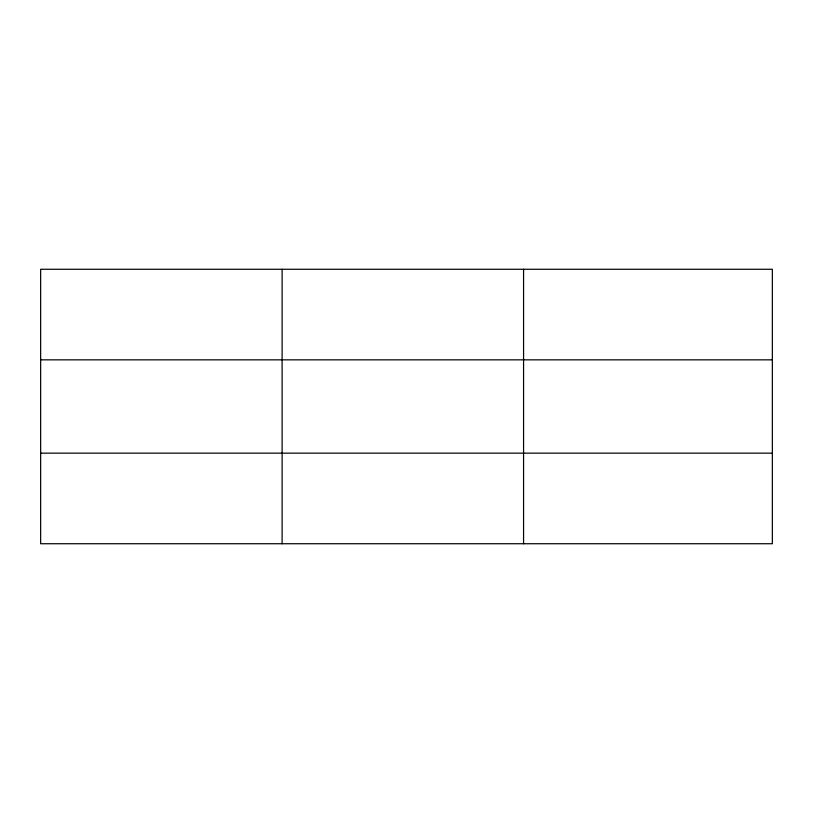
<?xml version="1.0" encoding="UTF-8"?>
<svg xmlns="http://www.w3.org/2000/svg" width="813" height="813" viewBox="0 0 813 813"><rect width="100%" height="100%" fill="white"/><g stroke="black" fill="none" stroke-linecap="round" stroke-linejoin="round"><path stroke-width="1.22" d="M282.111 269.266L282.111 543.734M523.572 269.266L523.572 543.734M772.35 453.156L772.35 543.734L40.65 543.734L40.65 269.266L772.35 269.266L772.35 453.156L40.65 453.156M40.65 359.844L772.35 359.844"/></g></svg>
